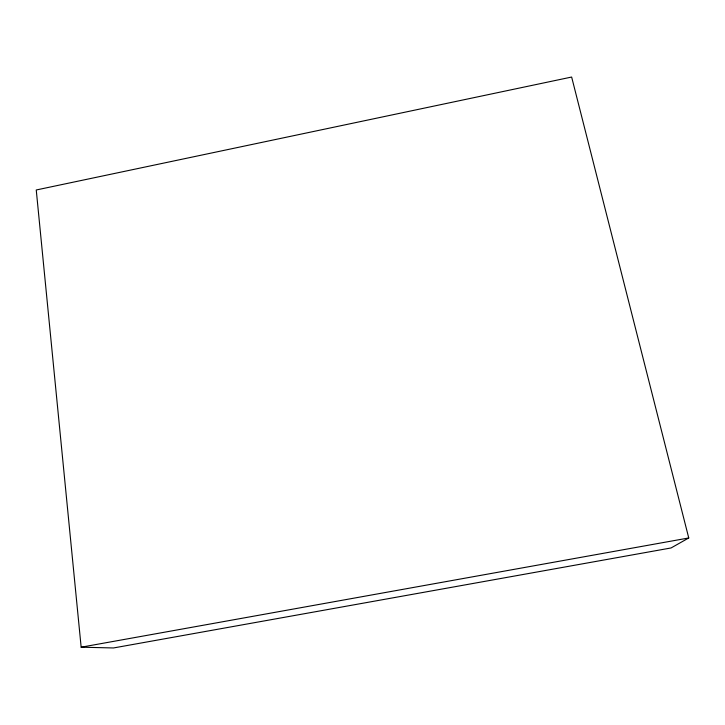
<?xml version="1.0" encoding="UTF-8"?>
<svg xmlns="http://www.w3.org/2000/svg" width="725" height="725" viewBox="0 0 725 725"><rect width="100%" height="100%" fill="white"/><g stroke="black" fill="none" stroke-linecap="round" stroke-linejoin="round"><path stroke-width="1.09" d="M688.75 537.959L671.069 547.955L113.481 647.96L81.155 647.198L36.25 189.977L571.644 77.04L688.75 537.959L81.155 647.198"/></g></svg>
